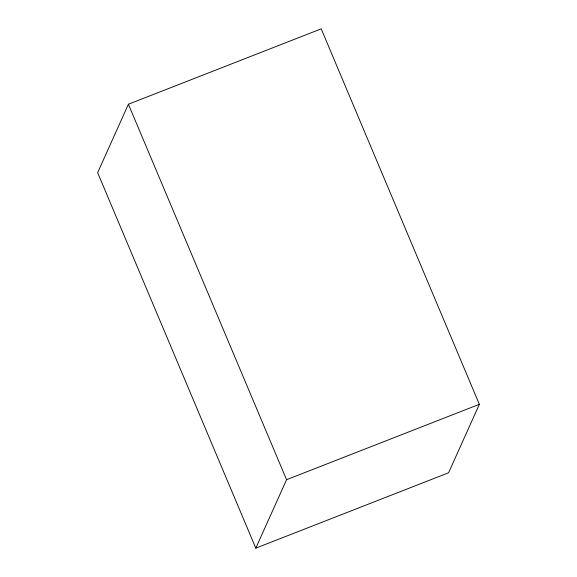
<?xml version="1.0" encoding="UTF-8"?>
<svg xmlns="http://www.w3.org/2000/svg" width="577" height="577" viewBox="0 0 577 577"><rect width="100%" height="100%" fill="white"/><g stroke="black" fill="none" stroke-linecap="round" stroke-linejoin="round"><path stroke-width="0.87" d="M128.404 104.235L97.643 172.689L255.799 548.15L448.596 472.765L479.357 404.311L321.201 28.85L128.404 104.235L286.567 479.696L255.799 548.15M286.567 479.696L479.357 404.311"/></g></svg>
